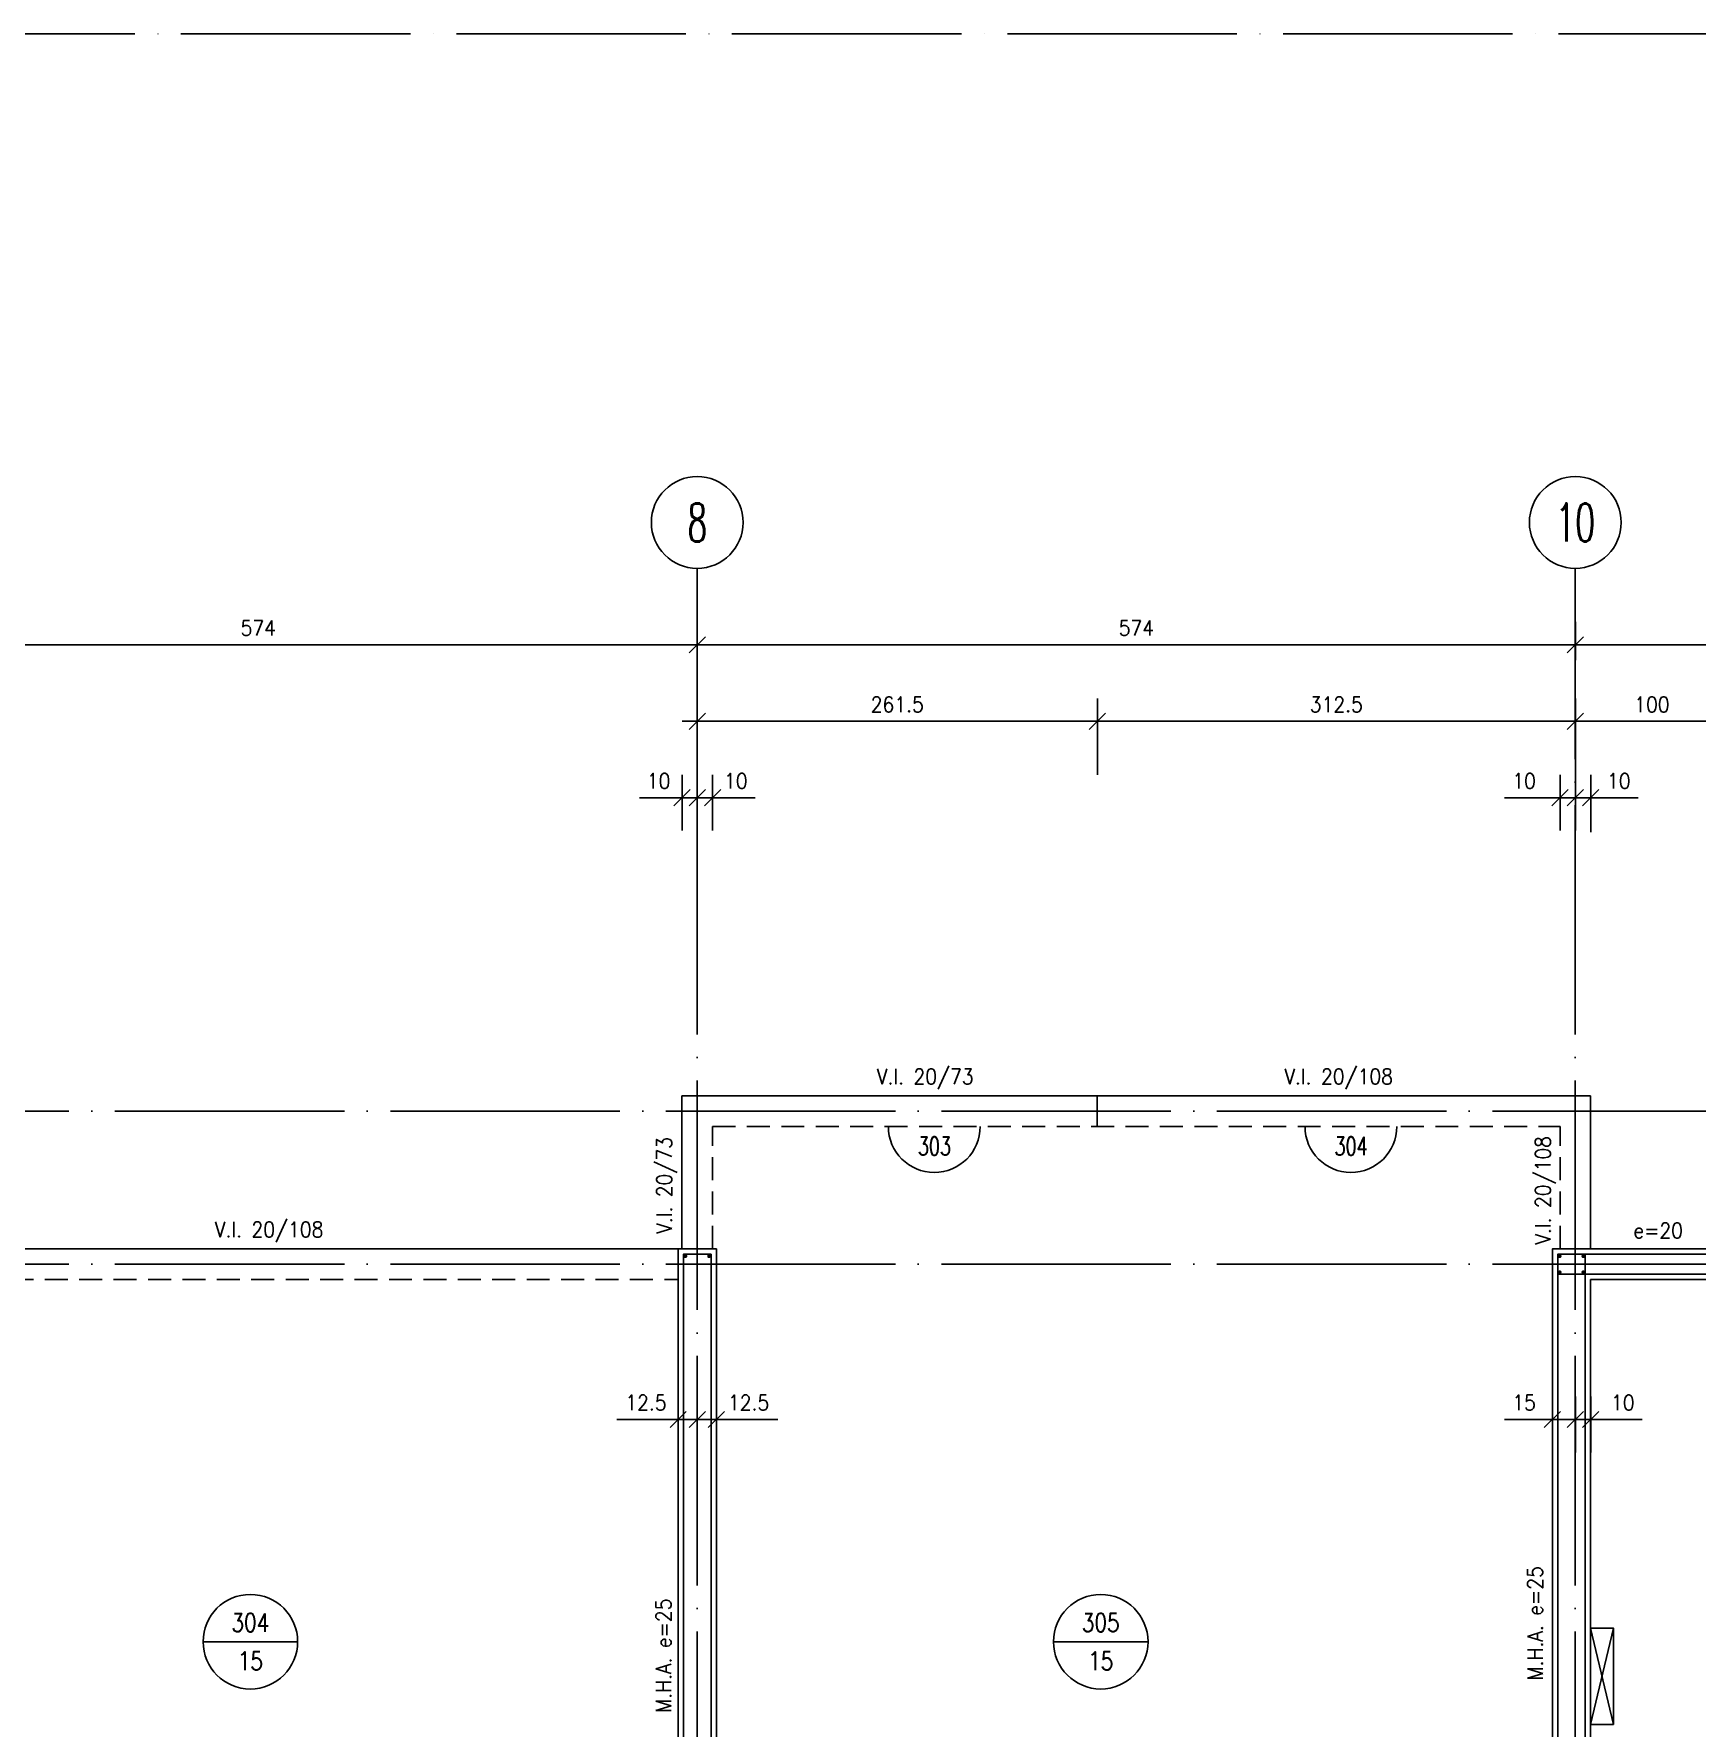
# Model space of a CAD drawing. Extents: x 2734 to 11344, y 4059 to 11529.
# Drawn here: x 5635 to 6722, y 6115 to 7223 of the extents above; entities that cross this region are included whole.
import ezdxf
from ezdxf.enums import TextEntityAlignment as Align

# ---------------------------------------------------------------- set-up
doc = ezdxf.new("R2010")
doc.units = 0
doc.header["$LTSCALE"] = 60
doc.header["$PDMODE"] = 1
doc.linetypes.add('EJES', pattern=[3, 2.5, -0.25, 0, -0.25])
doc.linetypes.add('HIDDEN', pattern=[0.375, 0.25, -0.125])
doc.layers.get('0').update_dxf_attribs({"linetype": 'CONTINUOUS'})
doc.layers.get('DEFPOINTS').update_dxf_attribs({"linetype": 'CONTINUOUS'})
for name, color, linetype in [('COTAS', 3, 'CONTINUOUS'), ('CRUCES', 9, 'CONTINUOUS'), ('EJES', 1, 'EJES'), ('MALLA', 1, 'CONTINUOUS'), ('MUROS', 4, 'CONTINUOUS'), ('SHAFT', 1, 'CONTINUOUS'), ('TEXTOS', 2, 'CONTINUOUS'), ('TITULO', 6, 'CONTINUOUS'), ('VIGAS', 2, 'CONTINUOUS')]:
    doc.layers.add(name, color=color, linetype=linetype)
doc.layers.add('CROP', color=8, linetype='EJES', plot=False)
doc.layers.add('RLA-LOSAS', color=3, linetype='CONTINUOUS', lineweight=9)
doc.styles.add('COTAS', font='romans.shx', dxfattribs={"width": 0.9})
doc.styles.add('ROMANS', font='romans.shx', dxfattribs={"width": 0.9, "height": 10})
doc.dimstyles.new('50', dxfattribs={"dimtxt": 10, "dimasz": 1, "dimexe": 15, "dimexo": 0, "dimgap": 6, "dimtad": 1, "dimdec": 8, "dimdsep": 46, "dimtxsty": 'COTAS', "dimblk": '$COTA$', "dimcen": 0.09, "dimdle": 10, "dimclrd": 256, "dimclre": 256, "dimclrt": 2, "dimadec": 0, "dimazin": 0, "dimtfac": 1, "dimtdec": 8, "dimtmove": 0, "dimatfit": 2, "dimfxl": 35, "dimfxlon": 1, "dimtolj": 1, "dimarcsym": 0})

# ---------------------------------------------------------------- blocks, each defined once
blk = doc.blocks.new('*U7')
at = {"layer": 'CROP'}
blk.add_lwpolyline([(-1974.1, -166.6), (3297, -166.6), (3297, 2997.6), (-1974.1, 2997.6)], close=True, dxfattribs=at)
at = {"color": 2, "style": 'COTAS', "width": 0.9}
blk.add_attdef('ESCALA', (29.5, -27), '', height=12, dxfattribs=at)
at = {"layer": 'TITULO', "color": 7, "style": 'COTAS', "width": 0.9}
blk.add_attdef('TITULO', (25, 20), '', height=35, dxfattribs=at)
at = {"layer": 'TITULO', "color": 2, "style": 'COTAS', "width": 0.9}
blk.add_attdef('NV_LOSAS', text='', height=15, dxfattribs=at).set_placement((434.5, -56), align=Align.RIGHT)
blk.add_attdef('NIVEL', text='', height=15, dxfattribs=at).set_placement((522.8, -50), align=Align.MIDDLE)
blk.add_attdef('SIC', (602, -56), '', height=15, dxfattribs=at)
blk = doc.blocks.new('$COTA$')
at = {"layer": 'COTAS'}
for p, q in [((10, 0), (-10, 0)), ((5.3, 5.3), (-5.3, -5.3)), ((0, -10), (0, 10))]:
    blk.add_line(p, q, dxfattribs=at)
blk = doc.blocks.new('*D19')
at = {"layer": 'COTAS', "lineweight": -2, "transparency": 16777216}
for p, q in [((5494.5, 6823.7), (5494.5, 6838.7)), ((6068.5, 6823.7), (6068.5, 6838.7)), ((5495.5, 6823.7), (6067.5, 6823.7))]:
    blk.add_line(p, q, dxfattribs=at)
at = {"layer": 'DEFPOINTS', "color": 0, "transparency": 16777216}
for p in [(5494.5, 6823.7), (6068.5, 6823.7), (6068.5, 6823.7)]:
    blk.add_point(p, dxfattribs=at)
at = {"layer": 'COTAS', "lineweight": -2, "transparency": 16777216, "rotation": 180}
blk.add_blockref('$COTA$', (5494.5, 6823.7), dxfattribs=at)
at = {"layer": 'COTAS', "lineweight": -2, "transparency": 16777216}
blk.add_blockref('$COTA$', (6068.5, 6823.7), dxfattribs=at)
at = {"layer": 'COTAS', "color": 2, "transparency": 16777216, "insert": (5781.5, 6834.7), "char_height": 10, "attachment_point": 5, "style": 'COTAS'}
blk.add_mtext('\\A1;574', dxfattribs=at)
blk = doc.blocks.new('*D21')
at = {"layer": 'COTAS', "lineweight": -2, "transparency": 16777216}
for p, q in [((6642.5, 6823.7), (6642.5, 6838.7)), ((6068.5, 6823.7), (6068.5, 6808.7)), ((6069.5, 6823.7), (6641.5, 6823.7))]:
    blk.add_line(p, q, dxfattribs=at)
at = {"layer": 'DEFPOINTS', "color": 0, "transparency": 16777216}
for p in [(6068.5, 6823.7), (6642.5, 6823.7), (6642.5, 6823.7)]:
    blk.add_point(p, dxfattribs=at)
at = {"layer": 'COTAS', "lineweight": -2, "transparency": 16777216, "rotation": 180}
blk.add_blockref('$COTA$', (6068.5, 6823.7), dxfattribs=at)
at = {"layer": 'COTAS', "lineweight": -2, "transparency": 16777216}
blk.add_blockref('$COTA$', (6642.5, 6823.7), dxfattribs=at)
at = {"layer": 'COTAS', "color": 2, "transparency": 16777216, "insert": (6355.5, 6834.7), "char_height": 10, "attachment_point": 5, "style": 'COTAS'}
blk.add_mtext('\\A1;574', dxfattribs=at)
blk = doc.blocks.new('*D23')
at = {"layer": 'COTAS', "lineweight": -2, "transparency": 16777216}
for p, q in [((6642.5, 6823.7), (6642.5, 6838.7)), ((7187.5, 6823.7), (7187.5, 6838.7)), ((6643.5, 6823.7), (7186.5, 6823.7))]:
    blk.add_line(p, q, dxfattribs=at)
at = {"layer": 'DEFPOINTS', "color": 0, "transparency": 16777216}
for p in [(6642.5, 6823.7), (7187.5, 6823.7), (7187.5, 6823.7)]:
    blk.add_point(p, dxfattribs=at)
at = {"layer": 'COTAS', "lineweight": -2, "transparency": 16777216, "rotation": 180}
blk.add_blockref('$COTA$', (6642.5, 6823.7), dxfattribs=at)
at = {"layer": 'COTAS', "lineweight": -2, "transparency": 16777216}
blk.add_blockref('$COTA$', (7187.5, 6823.7), dxfattribs=at)
at = {"layer": 'COTAS', "color": 2, "transparency": 16777216, "insert": (6915, 6834.7), "char_height": 10, "attachment_point": 5, "style": 'COTAS'}
blk.add_mtext('\\A1;545', dxfattribs=at)
blk = doc.blocks.new('$EJE$')
at = {"color": 6}
blk.add_circle((0, 0), 30, dxfattribs=at)
at = {"color": 6, "style": 'COTAS', "width": 0.6}
blk.add_attdef('EJE', text='', height=25, dxfattribs=at).set_placement((0, 0), align=Align.MIDDLE)
blk = doc.blocks.new('*D68')
at = {"layer": 'COTAS', "lineweight": -2, "transparency": 16777216}
for p, q in [((6642.5, 6738.7), (6642.5, 6788.7)), ((6742.5, 6738.7), (6742.5, 6788.7)), ((6643.5, 6773.7), (6741.5, 6773.7))]:
    blk.add_line(p, q, dxfattribs=at)
at = {"layer": 'DEFPOINTS', "color": 0, "transparency": 16777216}
for p in [(6742.5, 6773.7), (6642.5, 6428.7), (6742.5, 6428.7)]:
    blk.add_point(p, dxfattribs=at)
at = {"layer": 'COTAS', "lineweight": -2, "transparency": 16777216, "rotation": 180}
blk.add_blockref('$COTA$', (6642.5, 6773.7), dxfattribs=at)
at = {"layer": 'COTAS', "lineweight": -2, "transparency": 16777216}
blk.add_blockref('$COTA$', (6742.5, 6773.7), dxfattribs=at)
at = {"layer": 'COTAS', "color": 2, "transparency": 16777216, "insert": (6692.5, 6784.7), "char_height": 10, "attachment_point": 5, "style": 'COTAS'}
blk.add_mtext('\\A1;100', dxfattribs=at)
blk = doc.blocks.new('*D98')
at = {"layer": 'COTAS', "lineweight": -2, "transparency": 16777216}
for p, q in [((6632.5, 6702.3), (6632.5, 6738.7)), ((6642.5, 6702.3), (6642.5, 6738.7)), ((6631.5, 6723.7), (6596.2, 6723.7)), ((6642.5, 6723.7), (6632.5, 6723.7)), ((6643.5, 6723.7), (6644.5, 6723.7))]:
    blk.add_line(p, q, dxfattribs=at)
at = {"layer": 'DEFPOINTS', "color": 0, "transparency": 16777216}
for p in [(6642.5, 6723.7), (6632.5, 6702.3), (6642.5, 6702.3)]:
    blk.add_point(p, dxfattribs=at)
at = {"layer": 'COTAS', "lineweight": -2, "transparency": 16777216}
blk.add_blockref('$COTA$', (6632.5, 6723.7), dxfattribs=at)
at = {"layer": 'COTAS', "lineweight": -2, "transparency": 16777216, "rotation": 180}
blk.add_blockref('$COTA$', (6642.5, 6723.7), dxfattribs=at)
at = {"layer": 'COTAS', "color": 2, "transparency": 16777216, "insert": (6608.9, 6734.7), "char_height": 10, "attachment_point": 5, "style": 'COTAS'}
blk.add_mtext('\\A1;10', dxfattribs=at)
blk = doc.blocks.new('*D99')
at = {"layer": 'COTAS', "lineweight": -2, "transparency": 16777216}
for p, q in [((6642.5, 6702.3), (6642.5, 6738.7)), ((6652.5, 6701.2), (6652.5, 6738.7)), ((6641.5, 6723.7), (6640.5, 6723.7)), ((6642.5, 6723.7), (6652.5, 6723.7)), ((6642.5, 6723.7), (6652.5, 6723.7)), ((6683.5, 6723.7), (6652.5, 6723.7)), ((6653.5, 6723.7), (6654.5, 6723.7))]:
    blk.add_line(p, q, dxfattribs=at)
at = {"layer": 'DEFPOINTS', "color": 0, "transparency": 16777216}
for p in [(6652.5, 6723.7), (6642.5, 6702.3), (6652.5, 6701.2)]:
    blk.add_point(p, dxfattribs=at)
at = {"layer": 'COTAS', "lineweight": -2, "transparency": 16777216}
blk.add_blockref('$COTA$', (6642.5, 6723.7), dxfattribs=at)
at = {"layer": 'COTAS', "lineweight": -2, "transparency": 16777216, "rotation": 180}
blk.add_blockref('$COTA$', (6652.5, 6723.7), dxfattribs=at)
at = {"layer": 'COTAS', "color": 2, "transparency": 16777216, "insert": (6670.9, 6734.7), "char_height": 10, "attachment_point": 5, "style": 'COTAS'}
blk.add_mtext('\\A1;10', dxfattribs=at)
blk = doc.blocks.new('*D176')
at = {"layer": 'COTAS', "lineweight": -2, "transparency": 16777216}
for p, q in [((6068.5, 6738.7), (6068.5, 6788.7)), ((6330, 6738.7), (6330, 6788.7)), ((6069.5, 6773.7), (6329, 6773.7))]:
    blk.add_line(p, q, dxfattribs=at)
at = {"layer": 'DEFPOINTS', "color": 0, "transparency": 16777216}
for p in [(6330, 6773.7), (6068.5, 6528.7), (6330, 6528.7)]:
    blk.add_point(p, dxfattribs=at)
at = {"layer": 'COTAS', "lineweight": -2, "transparency": 16777216, "rotation": 180}
blk.add_blockref('$COTA$', (6068.5, 6773.7), dxfattribs=at)
at = {"layer": 'COTAS', "lineweight": -2, "transparency": 16777216}
blk.add_blockref('$COTA$', (6330, 6773.7), dxfattribs=at)
at = {"layer": 'COTAS', "color": 2, "transparency": 16777216, "insert": (6199.2, 6784.7), "char_height": 10, "attachment_point": 5, "style": 'COTAS'}
blk.add_mtext('\\A1;261.5', dxfattribs=at)
blk = doc.blocks.new('*D177')
at = {"layer": 'COTAS', "lineweight": -2, "transparency": 16777216}
for p, q in [((6330, 6738.7), (6330, 6788.7)), ((6642.5, 6738.7), (6642.5, 6788.7)), ((6331, 6773.7), (6641.5, 6773.7))]:
    blk.add_line(p, q, dxfattribs=at)
at = {"layer": 'DEFPOINTS', "color": 0, "transparency": 16777216}
for p in [(6642.5, 6773.7), (6330, 6528.7), (6642.5, 6528.7)]:
    blk.add_point(p, dxfattribs=at)
at = {"layer": 'COTAS', "lineweight": -2, "transparency": 16777216, "rotation": 180}
blk.add_blockref('$COTA$', (6330, 6773.7), dxfattribs=at)
at = {"layer": 'COTAS', "lineweight": -2, "transparency": 16777216}
blk.add_blockref('$COTA$', (6642.5, 6773.7), dxfattribs=at)
at = {"layer": 'COTAS', "color": 2, "transparency": 16777216, "insert": (6486.2, 6784.7), "char_height": 10, "attachment_point": 5, "style": 'COTAS'}
blk.add_mtext('\\A1;312.5', dxfattribs=at)
blk = doc.blocks.new('*D207')
at = {"layer": 'COTAS', "lineweight": -2, "transparency": 16777216}
for p, q in [((6068.5, 6702.3), (6068.5, 6738.7)), ((6078.5, 6702.3), (6078.5, 6738.7)), ((6067.5, 6723.7), (6066.5, 6723.7)), ((6068.5, 6723.7), (6078.5, 6723.7)), ((6079.5, 6723.7), (6106.4, 6723.7))]:
    blk.add_line(p, q, dxfattribs=at)
at = {"layer": 'DEFPOINTS', "color": 0, "transparency": 16777216}
for p in [(6068.5, 6723.7), (6068.5, 6702.3), (6078.5, 6702.3)]:
    blk.add_point(p, dxfattribs=at)
at = {"layer": 'COTAS', "lineweight": -2, "transparency": 16777216}
blk.add_blockref('$COTA$', (6068.5, 6723.7), dxfattribs=at)
at = {"layer": 'COTAS', "lineweight": -2, "transparency": 16777216, "rotation": 180}
blk.add_blockref('$COTA$', (6078.5, 6723.7), dxfattribs=at)
at = {"layer": 'COTAS', "color": 2, "transparency": 16777216, "insert": (6093.7, 6734.7), "char_height": 10, "attachment_point": 5, "style": 'COTAS'}
blk.add_mtext('\\A1;10', dxfattribs=at)
blk = doc.blocks.new('*D208')
at = {"layer": 'COTAS', "lineweight": -2, "transparency": 16777216}
for p, q in [((6058.5, 6702.3), (6058.5, 6738.7)), ((6068.5, 6702.3), (6068.5, 6738.7)), ((6057.5, 6723.7), (6030.6, 6723.7)), ((6068.5, 6723.7), (6058.5, 6723.7)), ((6069.5, 6723.7), (6070.5, 6723.7))]:
    blk.add_line(p, q, dxfattribs=at)
at = {"layer": 'DEFPOINTS', "color": 0, "transparency": 16777216}
for p in [(6068.5, 6723.7), (6058.5, 6702.3), (6068.5, 6702.3)]:
    blk.add_point(p, dxfattribs=at)
at = {"layer": 'COTAS', "lineweight": -2, "transparency": 16777216}
blk.add_blockref('$COTA$', (6058.5, 6723.7), dxfattribs=at)
at = {"layer": 'COTAS', "lineweight": -2, "transparency": 16777216, "rotation": 180}
blk.add_blockref('$COTA$', (6068.5, 6723.7), dxfattribs=at)
at = {"layer": 'COTAS', "color": 2, "transparency": 16777216, "insert": (6043.2, 6734.7), "char_height": 10, "attachment_point": 5, "style": 'COTAS'}
blk.add_mtext('\\A1;10', dxfattribs=at)
blk = doc.blocks.new('*D225')
at = {"layer": 'COTAS', "lineweight": -2, "transparency": 16777216}
for p, q in [((6068.5, 6295.7), (6068.5, 6332.2)), ((6081, 6295.7), (6081, 6332.2)), ((6067.5, 6317.2), (6066.5, 6317.2)), ((6068.5, 6317.2), (6081, 6317.2)), ((6082, 6317.2), (6121.1, 6317.2))]:
    blk.add_line(p, q, dxfattribs=at)
at = {"layer": 'DEFPOINTS', "color": 0, "transparency": 16777216}
for p in [(6068.5, 6317.2), (6068.5, 6295.7), (6081, 6295.7)]:
    blk.add_point(p, dxfattribs=at)
at = {"layer": 'COTAS', "lineweight": -2, "transparency": 16777216}
blk.add_blockref('$COTA$', (6068.5, 6317.2), dxfattribs=at)
at = {"layer": 'COTAS', "lineweight": -2, "transparency": 16777216, "rotation": 180}
blk.add_blockref('$COTA$', (6081, 6317.2), dxfattribs=at)
at = {"layer": 'COTAS', "color": 2, "transparency": 16777216, "insert": (6102, 6328.2), "char_height": 10, "attachment_point": 5, "style": 'COTAS'}
blk.add_mtext('\\A1;12.5', dxfattribs=at)
blk = doc.blocks.new('*D226')
at = {"layer": 'COTAS', "lineweight": -2, "transparency": 16777216}
for p, q in [((6056, 6295.7), (6056, 6332.2)), ((6068.5, 6295.7), (6068.5, 6332.2)), ((6055, 6317.2), (6015.8, 6317.2)), ((6068.5, 6317.2), (6056, 6317.2)), ((6069.5, 6317.2), (6070.5, 6317.2))]:
    blk.add_line(p, q, dxfattribs=at)
at = {"layer": 'DEFPOINTS', "color": 0, "transparency": 16777216}
for p in [(6068.5, 6317.2), (6056, 6295.7), (6068.5, 6295.7)]:
    blk.add_point(p, dxfattribs=at)
at = {"layer": 'COTAS', "lineweight": -2, "transparency": 16777216}
blk.add_blockref('$COTA$', (6056, 6317.2), dxfattribs=at)
at = {"layer": 'COTAS', "lineweight": -2, "transparency": 16777216, "rotation": 180}
blk.add_blockref('$COTA$', (6068.5, 6317.2), dxfattribs=at)
at = {"layer": 'COTAS', "color": 2, "transparency": 16777216, "insert": (6034.9, 6328.2), "char_height": 10, "attachment_point": 5, "style": 'COTAS'}
blk.add_mtext('\\A1;12.5', dxfattribs=at)
blk = doc.blocks.new('*D231')
at = {"layer": 'COTAS', "lineweight": -2, "transparency": 16777216}
for p, q in [((6642.5, 6295.7), (6642.5, 6332.2)), ((6652.5, 6295.7), (6652.5, 6332.2)), ((6641.5, 6317.2), (6640.5, 6317.2)), ((6642.5, 6317.2), (6652.5, 6317.2)), ((6653.5, 6317.2), (6686.2, 6317.2))]:
    blk.add_line(p, q, dxfattribs=at)
at = {"layer": 'DEFPOINTS', "color": 0, "transparency": 16777216}
for p in [(6642.5, 6317.2), (6642.5, 6295.7), (6652.5, 6295.7)]:
    blk.add_point(p, dxfattribs=at)
at = {"layer": 'COTAS', "lineweight": -2, "transparency": 16777216}
blk.add_blockref('$COTA$', (6642.5, 6317.2), dxfattribs=at)
at = {"layer": 'COTAS', "lineweight": -2, "transparency": 16777216, "rotation": 180}
blk.add_blockref('$COTA$', (6652.5, 6317.2), dxfattribs=at)
at = {"layer": 'COTAS', "color": 2, "transparency": 16777216, "insert": (6673.5, 6328.2), "char_height": 10, "attachment_point": 5, "style": 'COTAS'}
blk.add_mtext('\\A1;10', dxfattribs=at)
blk = doc.blocks.new('*D232')
at = {"layer": 'COTAS', "lineweight": -2, "transparency": 16777216}
for p, q in [((6627.5, 6295.7), (6627.5, 6332.2)), ((6642.5, 6295.7), (6642.5, 6332.2)), ((6627.5, 6317.2), (6596.2, 6317.2)), ((6641.5, 6317.2), (6628.5, 6317.2))]:
    blk.add_line(p, q, dxfattribs=at)
at = {"layer": 'DEFPOINTS', "color": 0, "transparency": 16777216}
for p in [(6642.5, 6317.2), (6627.5, 6295.7), (6642.5, 6295.7)]:
    blk.add_point(p, dxfattribs=at)
at = {"layer": 'COTAS', "lineweight": -2, "transparency": 16777216, "rotation": 180}
blk.add_blockref('$COTA$', (6627.5, 6317.2), dxfattribs=at)
at = {"layer": 'COTAS', "lineweight": -2, "transparency": 16777216}
blk.add_blockref('$COTA$', (6642.5, 6317.2), dxfattribs=at)
at = {"layer": 'COTAS', "color": 2, "transparency": 16777216, "insert": (6608.9, 6328.2), "char_height": 10, "attachment_point": 5, "style": 'COTAS'}
blk.add_mtext('\\A1;15', dxfattribs=at)
blk = doc.blocks.new('LOSA')
at = {"color": 6, "linetype": 'Continuous'}
blk.add_line((-30.9, 0), (30.9, 0), dxfattribs=at)
at = {"color": 3, "linetype": 'Continuous'}
blk.add_circle((0, 0), 30.9, dxfattribs=at)
at = {"color": 2, "style": 'COTAS', "width": 0.8}
for tag, p in [('NUMERO', (0, 12.5)), ('E', (0, -12.5))]:
    blk.add_attdef(tag, text='', height=12, dxfattribs=at).set_placement(p, align=Align.MIDDLE)
at = {"layer": 'RLA-LOSAS', "style": 'COTAS', "flags": 1}
blk.add_attdef('DIRVER', text='', height=8.09, rotation=90, dxfattribs=at).set_placement((-30.5, 40), align=Align.MIDDLE)
at = {"layer": 'RLA-LOSAS', "linetype": 'ByBlock', "style": 'COTAS', "flags": 1}
blk.add_attdef('CUAVER', text='', height=8.09, rotation=90, dxfattribs=at).set_placement((-49.7, -4.9), align=Align.MIDDLE)
at = {"layer": 'RLA-LOSAS', "style": 'COTAS', "flags": 1}
blk.add_attdef('DIRHOR', text='', height=8.09, dxfattribs=at).set_placement((37.9, -29.3), align=Align.MIDDLE)
at = {"layer": 'RLA-LOSAS', "linetype": 'ByBlock', "style": 'COTAS', "flags": 1}
blk.add_attdef('CUAHOR', text='', height=8.09, dxfattribs=at).set_placement((-9.4, -47.7), align=Align.MIDDLE)
at = {"layer": 'RLA-LOSAS', "style": 'COTAS', "width": 0.7, "flags": 1}
blk.add_attdef('CONTRAFLECHA', text='', height=10, dxfattribs=at).set_placement((0, -67.5), align=Align.MIDDLE)
blk = doc.blocks.new('$VIGA$')
at = {"color": 2}
blk.add_arc((0, 0), 30, 180, 0, dxfattribs=at)
at = {"color": 3, "style": 'COTAS', "width": 0.7}
blk.add_attdef('NUMERO', text='', height=12, rotation=360, dxfattribs=at).set_placement((0.1, -12.8), align=Align.MIDDLE)

msp = doc.modelspace()

# ---------------------------------------------------------------- linework, layer by layer
at = {"layer": 'CRUCES'}
for p, q in [((6652.45585631, 6117.70691493), (6667.45585631, 6180.70691493)), ((6667.45585631, 6117.70691493), (6652.45585631, 6180.70691493))]:
    msp.add_line(p, q, dxfattribs=at)
at = {"layer": 'EJES'}
for points in [[(6068.45585631, 4407.70691493), (6068.45585631, 6873.70691493)], [(6642.45585631, 4407.70691493), (6642.45585631, 6873.70691493)], [(3346.45585631, 6518.70691493), (7642.45585631, 6518.70691493)], [(3346.45585631, 6418.70691493), (7642.45585631, 6418.70691493)]]:
    msp.add_lwpolyline(points, dxfattribs=at)
at = {"layer": 'MALLA'}
for q in [(6648.95585631, 6425.20691493), (6630.95585631, 6412.20691493)]:
    msp.add_line((6648.95585631, 6412.20691493), q, dxfattribs=at)
for points in [[(5870.95585631, 5891.20691493), (5870.95585631, 5534.20691493), (5674.95585631, 5534.20691493), (5674.95585631, 5521.20691493), (6323.95585631, 5521.20691493), (6323.95585631, 5774.20691493), (6310.95585631, 5774.20691493), (6310.95585631, 5539.20691493), (5883.95585631, 5539.20691493), (5883.95585631, 5886.20691493), (6458.95585631, 5886.20691493), (6458.95585631, 5904.20691493), (6077.45585631, 5904.20691493), (6077.45585631, 6425.20691493), (6059.45585631, 6425.20691493), (6059.45585631, 5904.20691493), (5674.95585631, 5904.20691493), (5674.95585631, 5891.20691493)], [(6648.95585631, 6412.20691493), (6738.95585631, 6412.20691493), (6738.95585631, 6425.20691493), (6630.95585631, 6425.20691493), (6630.95585631, 5911.20691493), (6648.95585631, 5911.20691493), (6648.95585631, 5954.70691493), (6794.95585631, 5954.70691493), (6794.95585631, 5962.70691493), (6648.95585631, 5962.70691493)]]:
    msp.add_lwpolyline(points, close=True, dxfattribs=at)
at = {"layer": 'MALLA', "const_width": 1.25}
for points in [[(6060.08085631, 6423.95691493, -1), (6061.33085631, 6423.95691493, -1)], [(6075.58085631, 6423.95691493, -1), (6076.83085631, 6423.95691493, -1)], [(6631.58085631, 6423.95691493, -1), (6632.83085631, 6423.95691493, -1)], [(6647.08085631, 6423.95691493, -1), (6648.33085631, 6423.95691493, -1)], [(6631.58085631, 6413.45691493, -1), (6632.83085631, 6413.45691493, -1)], [(6647.08085631, 6413.45691493, -1), (6648.33085631, 6413.45691493, -1)]]:
    msp.add_lwpolyline(points, format="xyb", close=True, dxfattribs=at)
at = {"layer": 'MUROS'}
for points in [[(5867.45585631, 5887.70691493), (5867.45585631, 5537.70691493), (5671.45585631, 5537.70691493), (5671.45585631, 5517.70691493), (6327.45585631, 5517.70691493), (6327.45585631, 5777.70691493), (6307.45585631, 5777.70691493), (6307.45585631, 5542.70691493), (5887.45585631, 5542.70691493), (5887.45585631, 5882.70691493), (6462.45585631, 5882.70691493), (6462.45585631, 5907.70691493), (6080.95585631, 5907.70691493), (6080.95585631, 6428.70691493), (6055.95585631, 6428.70691493), (6055.95585631, 5907.70691493), (5671.45585631, 5907.70691493), (5671.45585631, 5887.70691493)], [(6652.45585631, 6408.70691493), (6742.45585631, 6408.70691493), (6742.45585631, 6428.70691493), (6627.45585631, 6428.70691493), (6627.45585631, 5907.70691493), (6652.45585631, 5907.70691493), (6652.45585631, 5951.20691493), (6798.45585631, 5951.20691493), (6798.45585631, 5966.20691493), (6652.45585631, 5966.20691493)]]:
    msp.add_lwpolyline(points, close=True, dxfattribs=at)
at = {"layer": 'SHAFT'}
msp.add_lwpolyline([(6667.45585631, 6117.70691493), (6667.45585631, 6180.70691493), (6652.45585631, 6180.70691493), (6652.45585631, 6117.70691493)], close=True, dxfattribs=at)
at = {"layer": 'VIGAS'}
for p, q in [((6058.45585631, 6528.70691493), (6652.45585631, 6528.70691493)), ((6058.45585631, 6428.70691493), (6058.45585631, 6528.70691493)), ((6329.95585631, 6508.70691493), (6329.95585631, 6528.70691493)), ((6652.45585631, 6428.70691493), (6652.45585631, 6528.70691493)), ((5506.95585631, 6428.70691493), (6055.95585631, 6428.70691493))]:
    msp.add_line(p, q, dxfattribs=at)
at = {"layer": 'VIGAS', "linetype": 'HIDDEN'}
for p, q in [((6078.45585631, 6428.70691493), (6078.45585631, 6508.70691493)), ((6078.45585631, 6508.70691493), (6632.45585631, 6508.70691493)), ((6632.45585631, 6428.70691493), (6632.45585631, 6508.70691493)), ((5506.95585631, 6408.70691493), (6055.95585631, 6408.70691493))]:
    msp.add_line(p, q, dxfattribs=at)

# ---------------------------------------------------------------- block references
msp.add_blockref('*U7', (4745.17327493, 4225.60696946))
for name, p, values in [('$EJE$', (6068.45585631, 6903.70691493), {'EJE': '8'}), ('$EJE$', (6642.45585631, 6903.70691493), {'EJE': '10'}), ('$VIGA$', (6223.40712565, 6508.70691493), {'NUMERO': '303'}), ('$VIGA$', (6495.76164894, 6508.70691493), {'NUMERO': '304'}), ('LOSA', (5776.33570209, 6171.86440729), {'NUMERO': '304', 'E': '15'}), ('LOSA', (6332.2394277, 6171.86440729), {'NUMERO': '305', 'E': '15'})]:
    msp.add_blockref(name, p).add_auto_attribs(values)

# ---------------------------------------------------------------- texts
at = {"layer": 'TEXTOS', "style": 'ROMANS', "width": 0.9}
for s, p in [('V.I. 20/73', (6217.50874173, 6540.70691493)), ('V.I. 20/108', (6487.77389508, 6540.70691493)), ('V.I. 20/108', (5788.59910127, 6440.70691493)), ('e=20', (6696.64055674, 6440.70691493))]:
    msp.add_text(s, height=10, dxfattribs=at).set_placement(p, align=Align.MIDDLE)
for s, p in [('V.I. 20/73', (6047.63074774, 6470.21801706)), ('V.I. 20/108', (6622.01442629, 6467.02170551)), ('M.H.A. e=25', (6616.1360683, 6183.87755322)), ('M.H.A. e=25', (6046.45585631, 6162.70691493))]:
    msp.add_text(s, height=10, rotation=90, dxfattribs=at).set_placement(p, align=Align.MIDDLE)

# ---------------------------------------------------------------- dimensions: what is measured, and where the dimension line sits
at = {"layer": 'COTAS'}
for base, p1, p2, picture, middle in [((6068.4558563143, 6823.7069149326), (5494.4558563143, 6823.7069149326), (6068.4558563143, 6823.7069149326), '*D19', (5781.4558563143, 6834.7069149326)), ((6642.4558563143, 6823.7069149326), (6068.4558563143, 6823.7069149326), (6642.4558563143, 6823.7069149326), '*D21', (6355.4558563143, 6834.7069149326)), ((7187.4558563143, 6823.7069149326), (6642.4558563143, 6823.7069149326), (7187.4558563143, 6823.7069149326), '*D23', (6914.9558563143, 6834.7069149326)), ((6329.9558563143, 6773.7069149326), (6068.4558563143, 6528.7069149326), (6329.9558563143, 6528.7069149326), '*D176', (6199.2058563143, 6784.7069149326)), ((6742.4558563143, 6773.7069149326), (6642.4558563143, 6428.7069149326), (6742.4558563143, 6428.7069149326), '*D68', (6692.4558563143, 6784.7069149326))]:
    dim = msp.add_linear_dim(base=base, p1=p1, p2=p2, dimstyle='50', dxfattribs=at)
    dim.commit()
    dim.dimension.update_dxf_attribs({"geometry": picture, "text_midpoint": middle})
dim = msp.add_linear_dim(base=(6642.4558563143, 6773.7069149326), p1=(6329.9558563143, 6528.7069149326), p2=(6642.4558563143, 6528.7069149326), dimstyle='50', override={"dimtmove": 1}, dxfattribs=at)
dim.commit()
dim.dimension.update_dxf_attribs({"geometry": '*D177', "text_midpoint": (6486.2058563143, 6784.7069149326)})
for base, p1, p2, angle, picture, middle in [((6068.4558563143, 6723.7069149326), (6058.4558563143, 6702.2504163909), (6068.4558563143, 6702.2504163909), 0, '*D208', (6043.1931168787, 6723.7069149326)), ((6068.4558563143, 6723.7069149326), (6078.4558563143, 6702.2504163909), (6068.4558563143, 6702.2504163909), 180, '*D207', (6093.71859575, 6723.7069149326)), ((6068.4558563143, 6317.1956205032), (6080.9558563143, 6295.7391219615), (6068.4558563143, 6295.7391219615), 180, '*D225', (6102.0272848858, 6317.1956205032)), ((6642.4558563143, 6317.1956205032), (6652.4558563143, 6295.7391219615), (6642.4558563143, 6295.7391219615), 180, '*D231', (6673.5272848858, 6317.1956205032))]:
    dim = msp.add_linear_dim(base=base, p1=p1, p2=p2, angle=angle, dimstyle='50', dxfattribs=at)
    dim.commit()
    dim.dimension.update_dxf_attribs({"geometry": picture, "text_midpoint": middle, "dimtype": 160})
for base, p1, p2, picture, middle in [((6642.4558563143, 6723.7069149326), (6632.4558563143, 6702.2504163909), (6642.4558563143, 6702.2504163909), '*D98', (6608.8844277429, 6723.7069149326)), ((6068.4558563143, 6317.1956205032), (6055.9558563143, 6295.7391219615), (6068.4558563143, 6295.7391219615), '*D226', (6034.8844277429, 6317.1956205032)), ((6642.4558563143, 6317.1956205032), (6627.4558563143, 6295.7391219615), (6642.4558563143, 6295.7391219615), '*D232', (6608.8844277429, 6317.1956205032))]:
    dim = msp.add_linear_dim(base=base, p1=p1, p2=p2, dimstyle='50', dxfattribs=at)
    dim.commit()
    dim.dimension.update_dxf_attribs({"geometry": picture, "text_midpoint": middle, "dimtype": 160})
dim = msp.add_linear_dim(base=(6652.4558563143, 6723.7069149326), p1=(6642.4558563143, 6702.2504163909), p2=(6652.4558563143, 6701.1641863348), dimstyle='50', override={"dimtmove": 1}, dxfattribs=at)
dim.commit()
dim.dimension.update_dxf_attribs({"geometry": '*D99', "text_midpoint": (6670.8588125399, 6723.7069149326), "dimtype": 160})

doc.saveas('drawing.dxf')
